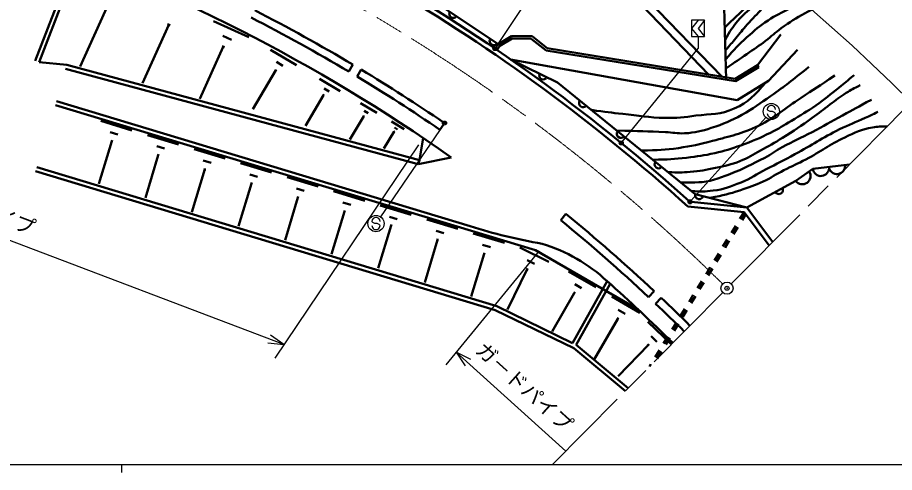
# Model space of a CAD drawing. Units: millimetres, scale not verified. Extents: x 40000 to 680000, y 20000 to 380000.
# Drawn here: x 255162 to 363360, y 204000 to 260093 of the extents above; entities that cross this region are included whole.
import ezdxf
from ezdxf.enums import TextEntityAlignment as Align

# ---------------------------------------------------------------- set-up
doc = ezdxf.new("R2010")
doc.units = ezdxf.units.MM
doc.header["$LTSCALE"] = 1000
doc.header["$PDMODE"] = 32
doc.header["$PDSIZE"] = 500
doc.linetypes.add('CHAIN', pattern=[18.5, 12, -1.5, 3.5, -1.5])
for name, color, linetype, lineweight in [('S-BMK', 2, 'CHAIN', 13), ('S-BMK-SRVR', 3, 'Continuous', 25), ('S-STR-HTXT', 7, 'Continuous', 13), ('S-STR-STRC', 7, 'Continuous', 25), ('S-TTL-BAND', 7, 'Continuous', 25), ('S-TTL-LINE', 7, 'Continuous', 50)]:
    doc.layers.add(name, color=color, linetype=linetype, lineweight=lineweight)
doc.layers.add('S-OTRS', color=6, linetype='Continuous')
doc.styles.add('ＭＳ ゴシック', font='')
doc.styles.get('ＭＳ ゴシック').set_extended_font_data('MS Gothic')

msp = doc.modelspace()

# ---------------------------------------------------------------- linework, layer by layer
at = {"layer": 'S-BMK'}
for p, q in [((343228, 227248), (370853, 255130)), ((342172, 226182), (321186, 205000))]:
    msp.add_line(p, q, dxfattribs=at)
msp.add_arc((186014, 68568), 222623, 45.45894, 70.99546, dxfattribs=at)
at = {"layer": 'S-BMK-SRVR'}
msp.add_circle((342700, 226715), 750, dxfattribs=at)
msp.add_point((342700, 226715), dxfattribs=at)
msp.add_point((342700, 226715), dxfattribs=at)
at = {"layer": 'S-OTRS'}
msp.add_point((342700, 226715), dxfattribs=at)
at = {"layer": 'S-STR-HTXT'}
msp.add_arc((186014, 68568), 254927, 45.26591, 93.08953, dxfattribs=at)
at = {"layer": 'S-STR-STRC'}
for p, q in [((314158, 256391), (323714, 270733)), ((338331, 259756), (338331, 257756)), ((339131, 257756), (339131, 256256)), ((329744, 244750), (339131, 256256)), ((288015, 219768), (210681, 249106)), ((347770, 248650), (347671, 248768)), ((348015, 248510), (347770, 248650)), ((348316, 248508), (348015, 248510)), ((348561, 248396), (348316, 248508)), ((348667, 248260), (348561, 248396)), ((307760, 246956), (299952, 235516)), ((338224, 237477), (347496, 247766)), ((304643, 244418), (286896, 218110)), ((298993, 234831), (298894, 234949)), ((299238, 234691), (298993, 234831)), ((299539, 234689), (299238, 234691)), ((299784, 234577), (299539, 234689)), ((299890, 234441), (299784, 234577)), ((319541, 231331), (308023, 217290)), ((288015, 219768), (286392, 220938)), ((286025, 219970), (288015, 219768)), ((309291, 218836), (322812, 206641)), ((311072, 217927), (309291, 218836)), ((309291, 218836), (310379, 217158))]:
    msp.add_line(p, q, dxfattribs=at)
for points in [[(338331, 257756), (339931, 257756), (339931, 259756), (338331, 259756)], [(339131, 259756), (338331, 258756), (339131, 257756)], [(339931, 259756), (339131, 258756), (339931, 257756)]]:
    msp.add_lwpolyline(points, dxfattribs=at)
for centre, radius in [((314074, 256266), 150), ((314074, 256266), 120), ((314074, 256266), 90), ((314074, 256266), 60), ((314074, 256266), 30), ((348165, 248509), 1000), ((307844, 247080), 150), ((307844, 247080), 120), ((307844, 247080), 90), ((307844, 247080), 60), ((307844, 247080), 30), ((329649, 244633), 150), ((329649, 244633), 120), ((329649, 244633), 90), ((329649, 244633), 60), ((329649, 244633), 30), ((338124, 237366), 150), ((338124, 237366), 120), ((338124, 237366), 90), ((338124, 237366), 60), ((338124, 237366), 30), ((299389, 234690), 1000)]:
    msp.add_circle(centre, radius, dxfattribs=at)
for centre, start, end in [((348171, 248764), 359.55488, 179.55488), ((348167, 248264), 179.55488, 359.55488), ((299394, 234945), 359.55488, 179.55488), ((299390, 234445), 179.55488, 359.55488)]:
    msp.add_arc(centre, 500, start, end, dxfattribs=at)
for p in [(314074, 256266), (307844, 247080), (329649, 244633), (338124, 237366)]:
    msp.add_point(p, dxfattribs=at)
at = {"layer": 'S-TTL-BAND'}
for p, q in [((40000, 205000), (579000, 205000)), ((40000, 205000), (579000, 205000)), ((268000, 205000), (268000, 204000)), ((268000, 205000), (268000, 204000))]:
    msp.add_line(p, q, dxfattribs=at)
at = {"layer": 'S-TTL-LINE'}
for p, q in [((342117, 271207), (342575, 252472)), ((262264, 267584), (257357, 254774)), ((262731, 267404), (257824, 254596)), ((302413, 264934), (314460, 256819)), ((266543, 262158), (262895, 254055)), ((332903, 262323), (342044, 252818)), ((332237, 261574), (340401, 253084)), ((273825, 259212), (270571, 251983)), ((273977, 259143), (273673, 259280)), ((283701, 257689), (279349, 259648)), ((281579, 257336), (280491, 257826)), ((314460, 256819), (316098, 257793)), ((316098, 257793), (318652, 257778)), ((318652, 257778), (320499, 256306)), ((346455, 254233), (349356, 258009)), ((280545, 256493), (277654, 250071)), ((280681, 256432), (280409, 256554)), ((314160, 256389), (314460, 256819)), ((314322, 256097), (314669, 256594)), ((314669, 256594), (316180, 257493)), ((316180, 257493), (318546, 257479)), ((318546, 257479), (320374, 256022)), ((289563, 254239), (286386, 256124)), ((320374, 256022), (343753, 252237)), ((320499, 256306), (343691, 252551)), ((351411, 256110), (347828, 252304)), ((261228, 254250), (257824, 254596)), ((287900, 254151), (287106, 254623)), ((296552, 254284), (296040, 253425)), ((343948, 249916), (316003, 254936)), ((316003, 254936), (321784, 252090)), ((304608, 242022), (261097, 253767)), ((304738, 242505), (261228, 254250)), ((287031, 253593), (284195, 248814)), ((287131, 253534), (286932, 253652)), ((297065, 252811), (297581, 253668)), ((343691, 252551), (346455, 254233)), ((343753, 252237), (346611, 253977)), ((346455, 254233), (346611, 253977)), ((294967, 251031), (292411, 252548)), ((347828, 252304), (343948, 249916)), ((293629, 250961), (292990, 251340)), ((321784, 252090), (338785, 238320)), ((292930, 250512), (290698, 246751)), ((293010, 250464), (292850, 250559)), ((259840, 249296), (319063, 231404)), ((259984, 249775), (310996, 234364)), ((299482, 248351), (297466, 249548)), ((297876, 247942), (296170, 245067)), ((297939, 247904), (297813, 247979)), ((298427, 248296), (297923, 248595)), ((269277, 246184), (265448, 247341)), ((302855, 246349), (301310, 247267)), ((307760, 246956), (307281, 246254)), ((267552, 245661), (266594, 245950)), ((301624, 246035), (300375, 243932)), ((301672, 246007), (301575, 246064)), ((302046, 246307), (301660, 246536)), ((266784, 244848), (265193, 239583)), ((266903, 244812), (266664, 244884)), ((275020, 244449), (271191, 245606)), ((305203, 245247), (304738, 242505)), ((273295, 243926), (272338, 244215)), ((280764, 242714), (276935, 243871)), ((272527, 243113), (270937, 237848)), ((272647, 243077), (272408, 243149)), ((279039, 242190), (278081, 242480)), ((304608, 242022), (308677, 242853)), ((304738, 242505), (304608, 242022)), ((257526, 241638), (314287, 224490)), ((278271, 241378), (276680, 236113)), ((278391, 241342), (278151, 241414)), ((286507, 240979), (282678, 242135)), ((351182, 239962), (353294, 241428)), ((353294, 241428), (357826, 241982)), ((257381, 241160), (314105, 224023)), ((284782, 240455), (283825, 240744)), ((292251, 239243), (288422, 240400)), ((284015, 239643), (282424, 234378)), ((284134, 239606), (283895, 239679)), ((345140, 236686), (351182, 239962)), ((290526, 238720), (289569, 239009)), ((297995, 237508), (294166, 238665)), ((338785, 238320), (345140, 236686)), ((289758, 237907), (288168, 232642)), ((289878, 237871), (289638, 237943)), ((296270, 236985), (295312, 237274)), ((345140, 236686), (338273, 237352)), ((295502, 236172), (293911, 230907)), ((295621, 236136), (295382, 236208)), ((303738, 235773), (299909, 236930)), ((322813, 235886), (322180, 235111)), ((344817, 236115), (337869, 236788)), ((344817, 236115), (344295, 235262)), ((344817, 236115), (347906, 231970)), ((345140, 236686), (348333, 232401)), ((302013, 235250), (301056, 235539)), ((309482, 234038), (305653, 235195)), ((345010, 235856), (344550, 235106)), ((301245, 234437), (299655, 229172)), ((301365, 234401), (301126, 234473)), ((307757, 233514), (306800, 233804)), ((343772, 234410), (343249, 233557)), ((344028, 234253), (343505, 233401)), ((306989, 232702), (305398, 227437)), ((307109, 232666), (306869, 232738)), ((315226, 232303), (311396, 233459)), ((342726, 232705), (342203, 231853)), ((313500, 231779), (312543, 232068)), ((320727, 229954), (317140, 231724)), ((342982, 232548), (342459, 231696)), ((312733, 230966), (311142, 225702)), ((312852, 230930), (312613, 231003)), ((319063, 231404), (331724, 224099)), ((341681, 231000), (341158, 230148)), ((341936, 230843), (341414, 229991)), ((318940, 229721), (318043, 230164)), ((318049, 229046), (315615, 224113)), ((318161, 228990), (317937, 229101)), ((326496, 226827), (323133, 228767)), ((340635, 229295), (340112, 228443)), ((340891, 229138), (340368, 228286)), ((327914, 227583), (323639, 219961)), ((328295, 227242), (324090, 219743)), ((339590, 227590), (339067, 226738)), ((339845, 227433), (339322, 226581)), ((323949, 226055), (323739, 226177)), ((324750, 226714), (323909, 227199)), ((333702, 226357), (333019, 225627)), ((323844, 226116), (321114, 221383)), ((328487, 225678), (331936, 223688)), ((333888, 224808), (334576, 225534)), ((338544, 225885), (338021, 225033)), ((338800, 225728), (338277, 224876)), ((323816, 219319), (314105, 224023)), ((323639, 219961), (314287, 224490)), ((329283, 224070), (330145, 223572)), ((337498, 224180), (336976, 223328)), ((337754, 224023), (337231, 223171)), ((329216, 222959), (326309, 217920)), ((329108, 223021), (329324, 222896)), ((332943, 222578), (335838, 219789)), ((336453, 222475), (335930, 221623)), ((336709, 222319), (336186, 221466)), ((333331, 220808), (334055, 220111)), ((335407, 220770), (334884, 219918)), ((324090, 219743), (330500, 214401)), ((332996, 219736), (329259, 215858)), ((332905, 219823), (333086, 219648)), ((335663, 220614), (335140, 219761)), ((323816, 219319), (330180, 214017)), ((334362, 219066), (333839, 218213)), ((334617, 218909), (334095, 218056)), ((333316, 217361), (333128, 217053))]:
    msp.add_line(p, q, dxfattribs=at)
for centre, radius, start, end in [((186014, 68568), 227223, 48.01474, 71.19139), ((186014, 68568), 226623, 47.92694, 71.19102), ((186014, 68568), 213123, 54.86196, 71.18209), ((186014, 68568), 216123, 59.23909, 62.91158), ((308937, 260539), 500, 146.03762, 326.03762), ((186014, 68568), 215123, 59.23909, 62.91158), ((313914, 257187), 500, 146.03762, 326.03762), ((186014, 68568), 216123, 55.72713, 58.92096), ((186014, 68568), 215123, 55.68737, 58.92096), ((320040, 252948), 500, 153.78794, 333.78794), ((324936, 249537), 500, 140.99455, 320.99455), ((329599, 245760), 500, 140.99455, 320.99455), ((334261, 241984), 500, 140.99455, 320.99455), ((354287, 241549), 1000, 186.97422, 6.97422), ((356272, 241792), 1000, 186.97422, 6.97422), ((352004, 240532), 1000, 214.75591, 34.75591), ((339269, 238196), 500, 165.58341, 345.58341), ((349096, 238831), 500, 208.46378, 28.46378), ((186014, 68568), 216123, 46.89389, 50.7307), ((186014, 68568), 215123, 46.89389, 50.7307), ((332116, 301607), 70482, 252.56353, 260.0016), ((313979, 212614), 20451, 47.05, 73.23301), ((186014, 68568), 213123, 45.26591, 48.25542), ((186014, 68568), 216123, 45.26591, 46.57576), ((186014, 68568), 215123, 45.26591, 46.57576)]:
    msp.add_arc(centre, radius, start, end, dxfattribs=at)
for points, knots in [([(355876, 267612), (354452, 267141), (354054, 267014), (352914, 266560), (351906, 266158), (351330, 265951), (350367, 265452), (349543, 265026), (349097, 264749), (348346, 264207), (347319, 263466), (346825, 262946), (345881, 262102), (344957, 261276), (344457, 260794), (343556, 259943), (343110, 259523), (342969, 259390), (342419, 258864)], [0, 0, 0, 0, 1, 1, 1, 2, 2, 2, 3, 3, 3, 4, 4, 4, 5, 5, 5, 6, 6, 6, 6]), ([(355959, 266200), (354537, 265783), (354140, 265668), (352997, 265259), (351868, 264855), (351217, 264660), (350145, 264123), (349273, 263686), (348839, 263342), (348013, 262822), (347206, 262314), (346714, 262084), (345965, 261493), (345159, 260859), (344725, 260469), (344054, 259694), (343328, 258855), (343110, 258466), (342456, 257346)], [0, 0, 0, 0, 1, 1, 1, 2, 2, 2, 3, 3, 3, 4, 4, 4, 5, 5, 5, 6, 6, 6, 6]), ([(356070, 265342), (354492, 265038), (353980, 264924), (352692, 264483), (351204, 263974), (350365, 263638), (349038, 262795), (347307, 261695), (346606, 260706), (345189, 259223), (344595, 258601), (344334, 258189), (343777, 257534), (343278, 256946), (343117, 256761), (342488, 256038)], [0, 0, 0, 0, 1, 1, 1, 2, 2, 2, 3, 3, 3, 4, 4, 4, 5, 5, 5, 5]), ([(342515, 254931), (343700, 256265), (344053, 256679), (345162, 257673), (346130, 258541), (346686, 259021), (347764, 259749), (348747, 260413), (349386, 260640), (350422, 261216), (351408, 261765), (351970, 262055), (352941, 262628), (353928, 263211), (354247, 263416), (355433, 264179)], [0, 0, 0, 0, 1, 1, 1, 2, 2, 2, 3, 3, 3, 4, 4, 4, 5, 5, 5, 5]), ([(354575, 261742), (353500, 261256), (353191, 261102), (352332, 260635), (351141, 259987), (350508, 259559), (349398, 258780), (348604, 258224), (348234, 257812), (347460, 257230), (346579, 256568), (346066, 256224), (345162, 255596), (344148, 254892), (343816, 254673), (342542, 253827)], [0, 0, 0, 0, 1, 1, 1, 2, 2, 2, 3, 3, 3, 4, 4, 4, 5, 5, 5, 5]), ([(352814, 254021), (350601, 252250), (349995, 251736), (348085, 250413), (346728, 249474), (345992, 248901), (344547, 248102), (343142, 247324), (342293, 246984), (340764, 246491), (339516, 246087), (338782, 245892), (337472, 245825), (336541, 245777), (336021, 245916), (335090, 245965), (332758, 246088), (332004, 246087), (329115, 246152)], [0, 0, 0, 0, 1, 1, 1, 2, 2, 2, 3, 3, 3, 4, 4, 4, 5, 5, 5, 6, 6, 6, 6]), ([(356001, 252935), (353969, 251605), (353460, 251271), (351833, 250203), (349782, 248858), (348789, 247830), (346584, 246755), (344484, 245731), (343161, 245484), (340905, 244879), (339285, 244445), (338362, 244239), (336701, 244004), (334939, 243754), (334285, 243744), (332155, 243689)], [0, 0, 0, 0, 1, 1, 1, 2, 2, 2, 3, 3, 3, 4, 4, 4, 5, 5, 5, 5]), ([(358383, 253005), (357497, 252252), (357259, 252057), (356526, 251464), (355426, 250575), (354818, 250062), (353654, 249258), (352512, 248467), (351834, 248080), (350642, 247366), (349653, 246774), (349120, 246401), (348085, 245895), (346681, 245209), (345876, 244854), (344403, 244334), (343166, 243897), (342463, 243666), (341185, 243373), (339847, 243067), (339080, 242975), (337717, 242813), (336104, 242620), (335533, 242612), (333566, 242547)], [0, 0, 0, 0, 1, 1, 1, 2, 2, 2, 3, 3, 3, 4, 4, 4, 5, 5, 5, 6, 6, 6, 7, 7, 7, 8, 8, 8, 8]), ([(325974, 248696), (327835, 248441), (328325, 248379), (329836, 248207), (331870, 247975), (333008, 247765), (335055, 247716), (336550, 247681), (337389, 247812), (338873, 247997), (340737, 248229), (341891, 248095), (343602, 248872), (345399, 249689), (346083, 250496), (347493, 252098)], [0, 0, 0, 0, 1, 1, 1, 2, 2, 2, 3, 3, 3, 4, 4, 4, 5, 5, 5, 5]), ([(335446, 241025), (336702, 240985), (337089, 240984), (338137, 241061), (339380, 241154), (340072, 241290), (341290, 241552), (342484, 241809), (343163, 241950), (344302, 242392), (345334, 242793), (345852, 243157), (346824, 243688), (347905, 244280), (348509, 244616), (349556, 245265), (351014, 246168), (351798, 246727), (353199, 247716), (354077, 248337), (354539, 248726), (355406, 249363), (356179, 249932), (356584, 250295), (357402, 250799), (358054, 251201), (358296, 251331), (359118, 251744)], [0, 0, 0, 0, 1, 1, 1, 2, 2, 2, 3, 3, 3, 4, 4, 4, 5, 5, 5, 6, 6, 6, 7, 7, 7, 8, 8, 8, 9, 9, 9, 9]), ([(360519, 249958), (358780, 249027), (358339, 248790), (356947, 248032), (355479, 247232), (354676, 246749), (353199, 245965), (351777, 245211), (350935, 244877), (349521, 244109), (348653, 243637), (348229, 243263), (347349, 242813), (345720, 241979), (344814, 241487), (343111, 240816), (342354, 240518), (341933, 240335), (341150, 240116), (339591, 239680), (338895, 239763), (337023, 239747)], [0, 0, 0, 0, 1, 1, 1, 2, 2, 2, 3, 3, 3, 4, 4, 4, 5, 5, 5, 6, 6, 6, 7, 7, 7, 7]), ([(338307, 238707), (339504, 238624), (339940, 238626), (340975, 238750), (342376, 238917), (343126, 239255), (344442, 239765), (345709, 240256), (346321, 240746), (347525, 241377), (348907, 242101), (349689, 242493), (351062, 243233), (353240, 244407), (354385, 245205), (356596, 246315), (357801, 246920), (358525, 247153), (359749, 247716), (360366, 248001), (360563, 248091), (361325, 248452)], [0, 0, 0, 0, 1, 1, 1, 2, 2, 2, 3, 3, 3, 4, 4, 4, 5, 5, 5, 6, 6, 6, 7, 7, 7, 7]), ([(362478, 246678), (361654, 246681), (361361, 246641), (360655, 246533), (359256, 246319), (358527, 245908), (357241, 245318), (355281, 244419), (354348, 243597), (352437, 242598), (351389, 242050), (350766, 241813), (349718, 241267), (348713, 240744), (348199, 240356), (347171, 239878), (346084, 239372), (345442, 239158), (344302, 238785), (342893, 238323), (342370, 238225), (340624, 237847)], [0, 0, 0, 0, 1, 1, 1, 2, 2, 2, 3, 3, 3, 4, 4, 4, 5, 5, 5, 6, 6, 6, 7, 7, 7, 7])]:
    msp.add_open_spline(points, degree=3, knots=knots, dxfattribs=at)

# ---------------------------------------------------------------- texts
at = {"layer": 'S-STR-STRC', "style": 'ＭＳ ゴシック'}
for rotation, p in [(339.225, (249702, 235372)), (317.951, (316721, 213481))]:
    msp.add_text('ガ－ドパイプ', height=1833, rotation=rotation, dxfattribs=at).set_placement(p, align=Align.BOTTOM_CENTER)

doc.saveas('drawing.dxf')
